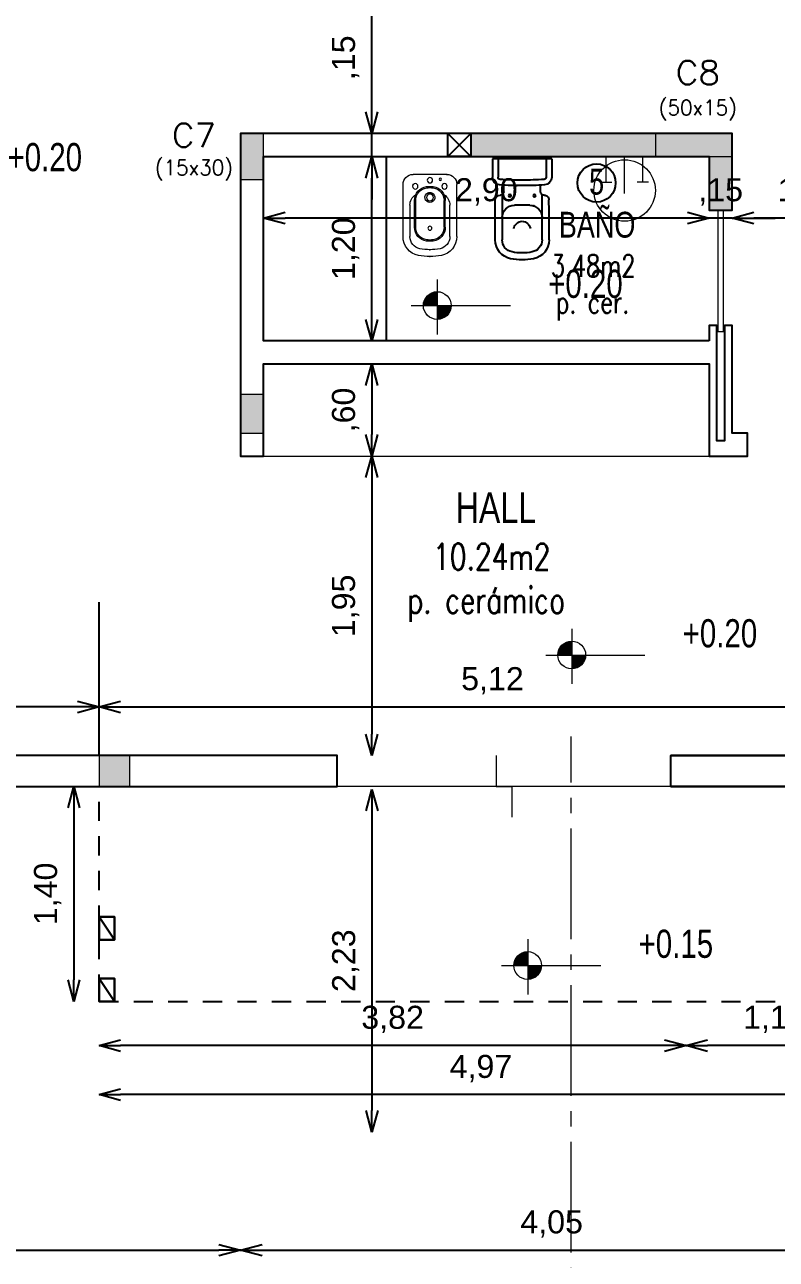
# Model space of a CAD drawing. Header units: millimetres. Extents: x 299 to 493, y -175 to -78.
# Drawn here: x 310.42 to 315.31, y -154.55 to -146.51 of the extents above; entities that cross this region are included whole.
import ezdxf
from ezdxf.enums import TextEntityAlignment as Align

# ---------------------------------------------------------------- set-up
doc = ezdxf.new("R2010")
doc.units = ezdxf.units.MM
for name, pattern in [('ACAD_ISO04W100', [30, 24, -3, 0, -3]), ('HIDDEN2', [0.1875, 0.125, -0.0625]), ('JIS_02_1.0', [2, 1, -1])]:
    doc.linetypes.add(name, pattern=pattern)
for name, color, linetype, lineweight in [('0-CARPCORTE', 3, 'Continuous', 20), ('0-COTAS', 11, 'Continuous', 15), ('0-EJES', 240, 'ACAD_ISO04W100', 20), ('0-EQUIPAMIENTO', 2, 'Continuous', 20), ('PILAR_HORMIGON', 2, 'Continuous', 20)]:
    doc.layers.add(name, color=color, linetype=linetype, lineweight=lineweight)
for name, color, linetype in [('0-ESTRUCTURA', 94, 'Continuous'), ('0-HATCH ROJO', 10, 'Continuous'), ('0-MUROS', 251, 'Continuous'), ('0-PROYECCIONES', 4, 'JIS_02_1.0'), ('0-TEXTO', 4, 'Continuous'), ('0-VISTA 2', 2, 'Continuous'), ('hatch verde', 94, 'Continuous')]:
    doc.layers.add(name, color=color, linetype=linetype)
doc.styles.add('Arial', font='arial.ttf', dxfattribs={"height": 0.15})
doc.styles.add('CYPETXT', font='romans__.ttf', dxfattribs={"height": 0.2})
doc.styles.add('DESLOC', font='arial.ttf', dxfattribs={"width": 0.75})
doc.dimstyles.new('CotaNº1', dxfattribs={"dimtxt": 0.15, "dimasz": 0.14, "dimexe": 0, "dimexo": 0.5, "dimgap": 0.08, "dimtad": 1, "dimzin": 4, "dimtxsty": 'Arial', "dimblk": 'OPEN30', "dimcen": 0.3, "dimse1": 1, "dimse2": 1, "dimaunit": 1, "dimazin": 0, "dimtfac": 1, "dimtmove": 0, "dimatfit": 2, "dimfxl": 1, "dimarcsym": 0})

# ---------------------------------------------------------------- blocks, each defined once
blk = doc.blocks.new('inodoro')
at = {"layer": '0-VISTA 2', "color": 0}
for p, q in [((3124.2561, 1870.5262), (3124.4461, 1870.5262)), ((3124.4461, 1870.5262), (3124.5161, 1870.5262)), ((3124.7841, 1870.5437), (3124.6639, 1870.5437)), ((3124.7841, 1870.5437), (3124.7841, 1870.1587)), ((3124.2561, 1870.4812), (3124.5481, 1870.4812)), ((3124.5481, 1870.4942), (3124.5481, 1870.4912)), ((3124.5681, 1870.4712), (3124.6123, 1870.4712)), ((3124.7841, 1870.5077), (3124.6639, 1870.5077)), ((3124.4811, 1870.4012), (3124.4811, 1870.3012)), ((3124.5481, 1870.2212), (3124.2561, 1870.2212)), ((3124.5481, 1870.2082), (3124.5481, 1870.2112)), ((3124.5681, 1870.2312), (3124.6123, 1870.2312)), ((3124.2561, 1870.1762), (3124.4461, 1870.1762)), ((3124.4461, 1870.1762), (3124.5161, 1870.1762)), ((3124.7841, 1870.1947), (3124.6639, 1870.1947)), ((3124.7841, 1870.1587), (3124.6639, 1870.1587))]:
    blk.add_line(p, q, dxfattribs=at)
for centre in [(3124.5441, 1870.4312), (3124.5441, 1870.2712)]:
    blk.add_circle(centre, 0.0085, dxfattribs=at)
for centre, radius, start, end in [((3124.2561, 1870.4012), 0.125, 90, 168.55585), ((3124.5161, 1870.4942), 0.032, 0, 90), ((3124.6639, 1870.4937), 0.05, 90, 175.82354), ((3124.2561, 1870.4012), 0.08, 90, 168.55585), ((3124.4011, 1870.4012), 0.08, 0, 90), ((3124.5681, 1870.4912), 0.02, 180, 270), ((3126.4797, 1870.3611), 1.8706, 175.82354, 180.30337), ((3126.4797, 1870.3611), 1.8346, 175.82354, 180.30337), ((3124.6639, 1870.4937), 0.014, 90, 175.82354), ((3124.5031, 1870.3512), 0.377, 168.55585, 191.44415), ((3124.5031, 1870.3512), 0.332, 168.55585, 191.44415), ((3124.3211, 1870.3308), 0.075, 82.39422, 82.744), ((3124.3194, 1870.3485), 0.0578, 2.61926, 78.39406), ((3124.2561, 1870.3012), 0.08, 191.44415, 270), ((3124.3211, 1870.3716), 0.075, 277.256, 277.60578), ((3124.3194, 1870.3538), 0.0578, 281.60594, 357.38074), ((3124.4011, 1870.3012), 0.08, 270, 0), ((3126.4797, 1870.3413), 1.8706, 179.69663, 184.17646), ((3126.4797, 1870.3413), 1.8346, 179.69663, 184.17646), ((3124.2561, 1870.3012), 0.125, 191.44415, 270), ((3124.5161, 1870.2082), 0.032, 270, 0), ((3124.5681, 1870.2112), 0.02, 90, 180), ((3124.6639, 1870.2087), 0.05, 184.17646, 270), ((3124.6639, 1870.2087), 0.014, 184.17646, 270)]:
    blk.add_arc(centre, radius, start, end, dxfattribs=at)
for p in [(3124.6268, 1870.5272), (3124.1918, 1870.4488), (3124.4769, 1870.4267), (3124.6092, 1870.316), (3124.1886, 1870.196)]:
    blk.add_point(p, dxfattribs=at)
blk = doc.blocks.new('BA-BIDETS VS')
at = {"layer": '0-EQUIPAMIENTO', "color": 0, "linetype": 'Continuous'}
for p, q in [((-0.11, 0), (0.11, 0)), ((-0.175, -0.2288), (-0.175, -0.065)), ((0.175, -0.405), (0.175, -0.065)), ((-0.175, -0.405), (-0.175, -0.2288)), ((-0.13, -0.405), (-0.13, -0.2)), ((-0.1, -0.3443), (-0.1, -0.1687)), ((-0.092, -0.3443), (-0.092, -0.1687)), ((0.092, -0.3443), (0.092, -0.1687)), ((0.1, -0.3443), (0.1, -0.1687)), ((0.13, -0.2), (0.13, -0.405)), ((0, -0.427), (0, -0.427))]:
    blk.add_line(p, q, dxfattribs=at)
for centre, radius in [((-0.095, -0.0775), 0.0175), ((-0.068, -0.0315), 0.0075), ((0, -0.038), 0.0175), ((0.095, -0.0775), 0.0175), ((0, -0.15), 0.0225), ((0, -0.35), 0.013)]:
    blk.add_circle(centre, radius, dxfattribs=at)
for centre, radius, start, end in [((-0.11, -0.065), 0.065, 90, 180), ((0.11, -0.065), 0.065, 0, 90), ((-0.01, -0.1687), 0.09, 97.66226, 180), ((0, -0.243), 0.165, 90, 97.66226), ((0, -0.243), 0.165, 82.33774, 90), ((0.01, -0.1687), 0.09, 0, 82.33774), ((-0.05, -0.2), 0.08, 121.84453, 180), ((-0.01, -0.1687), 0.082, 97.66226, 180), ((0, -0.15), 0.0325, 112.61986, 67.38014), ((0, -0.243), 0.157, 90, 97.66226), ((0, -0.15), 0.0325, 67.38014, 112.61986), ((0, -0.243), 0.157, 82.33774, 90), ((0.01, -0.1687), 0.082, 0, 82.33774), ((0.05, -0.2), 0.08, 0, 58.15547), ((-0.01, -0.3443), 0.09, 180, 262.33774), ((-0.01, -0.3443), 0.082, 180, 262.33774), ((0.01, -0.3443), 0.082, 277.66226, 0), ((0.01, -0.3443), 0.09, 277.66226, 0), ((-0.05, -0.405), 0.125, 180, 258.55585), ((-0.05, -0.405), 0.08, 180, 258.55585), ((0, -0.27), 0.165, 262.33774, 270), ((0, -0.27), 0.157, 262.33774, 270), ((0, -0.27), 0.157, 270, 277.66226), ((0, -0.27), 0.165, 270, 277.66226), ((0.05, -0.405), 0.08, 281.44415, 0), ((0.05, -0.405), 0.125, 281.44415, 0), ((0, -0.158), 0.377, 258.55585, 281.44415), ((0, -0.158), 0.332, 258.55585, 281.44415)]:
    blk.add_arc(centre, radius, start, end, dxfattribs=at)
for p in [(-0.11, 0), (0.11, -0.065), (0, -0.49), (0, -0.535)]:
    blk.add_point(p, dxfattribs=at)
blk = doc.blocks.new('bacha baño')
at = {"layer": '0-EQUIPAMIENTO'}
for p, q in [((0, 0.0202), (0, -0.2207)), ((-0.1561, -0.0531), (-0.0825, -0.0531)), ((-0.1193, -0.0531), (-0.1193, -0.2165)), ((0.1561, -0.0531), (0.0825, -0.0531)), ((0.1193, -0.0531), (0.1193, -0.2165))]:
    blk.add_line(p, q, dxfattribs=at)
blk.add_circle((0, 0), 0.2, dxfattribs=at)
blk = doc.blocks.new('cota de nivel')
at = {"layer": '0-COTAS'}
for p, q in [((0, 0.1705), (0, -0.1878)), ((-0.1693, 0), (0.4766, 0))]:
    blk.add_line(p, q, dxfattribs=at)
at = {"layer": '0-COTAS', "const_width": 0.0902}
for points in [[(-0.0451, 0, -0.414214), (0, 0.0451, -0.414214)], [(0, -0.0451, 0.414214), (0.0451, 0, 0.414214)]]:
    blk.add_lwpolyline(points, format="xyb", dxfattribs=at)
at = {"layer": '0-COTAS'}
blk.add_circle((0, 0), 0.0902, dxfattribs=at)
blk = doc.blocks.new('_Open30')
at = {"color": 0, "linetype": 'ByBlock', "lineweight": -2}
for p, q in [((-1, 0.268), (0, 0)), ((0, 0), (-1, -0.268)), ((0, 0), (-1, 0))]:
    blk.add_line(p, q, dxfattribs=at)
blk = doc.blocks.new('*D130')
at = {"layer": '0-COTAS', "color": 0, "lineweight": -2, "transparency": 16777216}
blk.add_line((310.7634, -150.9538), (307.9634, -150.9538), dxfattribs=at)
at = {"layer": 'Defpoints', "color": 0, "transparency": 16777216}
for p in [(307.8234, -150.5604), (310.9034, -150.5604), (307.8234, -150.9538)]:
    blk.add_point(p, dxfattribs=at)
at = {"layer": '0-COTAS', "color": 0, "lineweight": -2, "transparency": 16777216, "xscale": 0.14, "yscale": 0.14, "zscale": 0.14, "rotation": 180}
blk.add_blockref('_Open30', (307.8234, -150.9538), dxfattribs=at)
at = {"layer": '0-COTAS', "color": 0, "lineweight": -2, "transparency": 16777216, "xscale": 0.14, "yscale": 0.14, "zscale": 0.14}
blk.add_blockref('_Open30', (310.9034, -150.9538), dxfattribs=at)
at = {"layer": '0-COTAS', "color": 0, "transparency": 16777216, "insert": (309.3634, -150.7836), "char_height": 0.15, "attachment_point": 5, "style": 'Arial'}
blk.add_mtext('3,08', dxfattribs=at)
blk = doc.blocks.new('*D131')
at = {"layer": '0-COTAS', "color": 0, "lineweight": -2, "transparency": 16777216}
blk.add_line((311.0434, -150.9538), (315.8834, -150.9538), dxfattribs=at)
at = {"layer": 'Defpoints', "color": 0, "transparency": 16777216}
for p in [(310.9034, -150.5604), (316.0234, -150.5604), (316.0234, -150.9538)]:
    blk.add_point(p, dxfattribs=at)
at = {"layer": '0-COTAS', "color": 0, "lineweight": -2, "transparency": 16777216, "xscale": 0.14, "yscale": 0.14, "zscale": 0.14, "rotation": 180}
blk.add_blockref('_Open30', (310.9034, -150.9538), dxfattribs=at)
at = {"layer": '0-COTAS', "color": 0, "lineweight": -2, "transparency": 16777216, "xscale": 0.14, "yscale": 0.14, "zscale": 0.14}
blk.add_blockref('_Open30', (316.0234, -150.9538), dxfattribs=at)
at = {"layer": '0-COTAS', "color": 0, "transparency": 16777216, "insert": (313.4634, -150.7836), "char_height": 0.15, "attachment_point": 5, "style": 'Arial'}
blk.add_mtext('5,12', dxfattribs=at)
blk = doc.blocks.new('*D132')
at = {"layer": '0-COTAS', "color": 0, "lineweight": -2, "transparency": 16777216}
blk.add_line((312.6777, -148.8607), (312.6777, -149.1807), dxfattribs=at)
at = {"layer": 'Defpoints', "color": 0, "transparency": 16777216}
for p in [(312.317, -148.7207), (312.317, -149.3207), (312.6777, -149.3207)]:
    blk.add_point(p, dxfattribs=at)
at = {"layer": '0-COTAS', "color": 0, "lineweight": -2, "transparency": 16777216, "xscale": 0.14, "yscale": 0.14, "zscale": 0.14}
for p, rotation in [((312.6777, -148.7207), 90), ((312.6777, -149.3207), 270)]:
    blk.add_blockref('_Open30', p, dxfattribs=dict(at, rotation=rotation))
at = {"layer": '0-COTAS', "color": 0, "transparency": 16777216, "insert": (312.5076, -149.0207), "char_height": 0.15, "attachment_point": 5, "rotation": 90, "style": 'Arial'}
blk.add_mtext(',60', dxfattribs=at)
blk = doc.blocks.new('*D133')
at = {"layer": '0-COTAS', "color": 0, "lineweight": -2, "transparency": 16777216}
blk.add_line((312.6777, -149.4607), (312.6777, -151.1307), dxfattribs=at)
at = {"layer": 'Defpoints', "color": 0, "transparency": 16777216}
for p in [(312.317, -149.3207), (312.317, -151.2707), (312.6777, -151.2707)]:
    blk.add_point(p, dxfattribs=at)
at = {"layer": '0-COTAS', "color": 0, "lineweight": -2, "transparency": 16777216, "xscale": 0.14, "yscale": 0.14, "zscale": 0.14}
for p, rotation in [((312.6777, -149.3207), 90), ((312.6777, -151.2707), 270)]:
    blk.add_blockref('_Open30', p, dxfattribs=dict(at, rotation=rotation))
at = {"layer": '0-COTAS', "color": 0, "transparency": 16777216, "insert": (312.5076, -150.2957), "char_height": 0.15, "attachment_point": 5, "rotation": 90, "style": 'Arial'}
blk.add_mtext('1,95', dxfattribs=at)
blk = doc.blocks.new('*D259')
at = {"layer": '0-COTAS', "color": 0, "lineweight": -2, "transparency": 16777216}
blk.add_line((315.8834, -147.7708), (315.1634, -147.7708), dxfattribs=at)
at = {"layer": 'Defpoints', "color": 0, "transparency": 16777216}
for p in [(315.0234, -147.2207), (316.0234, -147.2207), (315.0234, -147.7708)]:
    blk.add_point(p, dxfattribs=at)
at = {"layer": '0-COTAS', "color": 0, "lineweight": -2, "transparency": 16777216, "xscale": 0.14, "yscale": 0.14, "zscale": 0.14, "rotation": 180}
blk.add_blockref('_Open30', (315.0234, -147.7708), dxfattribs=at)
at = {"layer": '0-COTAS', "color": 0, "lineweight": -2, "transparency": 16777216, "xscale": 0.14, "yscale": 0.14, "zscale": 0.14}
blk.add_blockref('_Open30', (316.0234, -147.7708), dxfattribs=at)
at = {"layer": '0-COTAS', "color": 0, "transparency": 16777216, "insert": (315.5234, -147.6006), "char_height": 0.15, "attachment_point": 5, "style": 'Arial'}
blk.add_mtext('1,00', dxfattribs=at)
blk = doc.blocks.new('*D260')
at = {"layer": '0-COTAS', "color": 0, "lineweight": -2, "transparency": 16777216}
for p, q in [((314.7334, -147.7708), (314.5934, -147.7708)), ((315.0234, -147.7708), (314.8734, -147.7708)), ((315.1634, -147.7708), (315.3034, -147.7708))]:
    blk.add_line(p, q, dxfattribs=at)
at = {"layer": 'Defpoints', "color": 0, "transparency": 16777216}
for p in [(314.8734, -147.7207), (314.8734, -147.7708), (315.0234, -147.7207)]:
    blk.add_point(p, dxfattribs=at)
at = {"layer": '0-COTAS', "color": 0, "lineweight": -2, "transparency": 16777216, "xscale": 0.14, "yscale": 0.14, "zscale": 0.14}
blk.add_blockref('_Open30', (314.8734, -147.7708), dxfattribs=at)
at = {"layer": '0-COTAS', "color": 0, "lineweight": -2, "transparency": 16777216, "xscale": 0.14, "yscale": 0.14, "zscale": 0.14, "rotation": 180}
blk.add_blockref('_Open30', (315.0234, -147.7708), dxfattribs=at)
at = {"layer": '0-COTAS', "color": 0, "transparency": 16777216, "insert": (314.9484, -147.6006), "char_height": 0.15, "attachment_point": 5, "style": 'Arial'}
blk.add_mtext(',15', dxfattribs=at)
blk = doc.blocks.new('*D261')
at = {"layer": '0-COTAS', "color": 0, "lineweight": -2, "transparency": 16777216}
blk.add_line((314.7334, -147.7708), (312.1134, -147.7708), dxfattribs=at)
at = {"layer": 'Defpoints', "color": 0, "transparency": 16777216}
for p in [(311.9734, -147.3707), (314.8734, -147.3707), (311.9734, -147.7708)]:
    blk.add_point(p, dxfattribs=at)
at = {"layer": '0-COTAS', "color": 0, "lineweight": -2, "transparency": 16777216, "xscale": 0.14, "yscale": 0.14, "zscale": 0.14, "rotation": 180}
blk.add_blockref('_Open30', (311.9734, -147.7708), dxfattribs=at)
at = {"layer": '0-COTAS', "color": 0, "lineweight": -2, "transparency": 16777216, "xscale": 0.14, "yscale": 0.14, "zscale": 0.14}
blk.add_blockref('_Open30', (314.8734, -147.7708), dxfattribs=at)
at = {"layer": '0-COTAS', "color": 0, "transparency": 16777216, "insert": (313.4234, -147.6006), "char_height": 0.15, "attachment_point": 5, "style": 'Arial'}
blk.add_mtext('2,90', dxfattribs=at)
blk = doc.blocks.new('*D145')
at = {"layer": '0-COTAS', "color": 0, "lineweight": -2, "transparency": 16777216}
blk.add_line((312.6777, -148.4307), (312.6777, -147.5107), dxfattribs=at)
at = {"layer": 'Defpoints', "color": 0, "transparency": 16777216}
for p in [(312.317, -147.3707), (312.6777, -147.3707), (312.317, -148.5707)]:
    blk.add_point(p, dxfattribs=at)
at = {"layer": '0-COTAS', "color": 0, "lineweight": -2, "transparency": 16777216, "xscale": 0.14, "yscale": 0.14, "zscale": 0.14}
for p, rotation in [((312.6777, -147.3707), 90), ((312.6777, -148.5707), 270)]:
    blk.add_blockref('_Open30', p, dxfattribs=dict(at, rotation=rotation))
at = {"layer": '0-COTAS', "color": 0, "transparency": 16777216, "insert": (312.5076, -147.9707), "char_height": 0.15, "attachment_point": 5, "rotation": 90, "style": 'Arial'}
blk.add_mtext('1,20', dxfattribs=at)
blk = doc.blocks.new('*D146')
at = {"layer": '0-COTAS', "color": 0, "lineweight": -2, "transparency": 16777216}
for p, q in [((312.6777, -147.0807), (312.6777, -146.5151)), ((312.6777, -147.3707), (312.6777, -147.2207)), ((312.6777, -147.5107), (312.6777, -147.6507))]:
    blk.add_line(p, q, dxfattribs=at)
at = {"layer": 'Defpoints', "color": 0, "transparency": 16777216}
for p in [(312.317, -147.2207), (312.6777, -147.2207), (312.317, -147.3707)]:
    blk.add_point(p, dxfattribs=at)
at = {"layer": '0-COTAS', "color": 0, "lineweight": -2, "transparency": 16777216, "xscale": 0.14, "yscale": 0.14, "zscale": 0.14}
for p, rotation in [((312.6777, -147.2207), 270), ((312.6777, -147.3707), 90)]:
    blk.add_blockref('_Open30', p, dxfattribs=dict(at, rotation=rotation))
at = {"layer": '0-COTAS', "color": 0, "transparency": 16777216, "insert": (312.5076, -146.7279), "char_height": 0.15, "attachment_point": 5, "rotation": 90, "style": 'Arial'}
blk.add_mtext(',15', dxfattribs=at)
blk = doc.blocks.new('*D148')
at = {"layer": '0-COTAS', "color": 0, "lineweight": -2, "transparency": 16777216}
blk.add_line((312.6777, -147.0807), (312.6777, -143.3607), dxfattribs=at)
at = {"layer": 'Defpoints', "color": 0, "transparency": 16777216}
for p in [(312.6777, -143.2207), (313.767, -143.2207), (313.767, -147.2207)]:
    blk.add_point(p, dxfattribs=at)
at = {"layer": '0-COTAS', "color": 0, "lineweight": -2, "transparency": 16777216, "xscale": 0.14, "yscale": 0.14, "zscale": 0.14}
for p, rotation in [((312.6777, -143.2207), 90), ((312.6777, -147.2207), 270)]:
    blk.add_blockref('_Open30', p, dxfattribs=dict(at, rotation=rotation))
at = {"layer": '0-COTAS', "color": 0, "transparency": 16777216, "insert": (312.5076, -145.2207), "char_height": 0.15, "attachment_point": 5, "rotation": 90, "style": 'Arial'}
blk.add_mtext('4,00', dxfattribs=at)
blk = doc.blocks.new('*D166')
at = {"layer": '0-COTAS', "color": 0, "lineweight": -2, "transparency": 16777216}
blk.add_line((311.9634, -154.4896), (315.7334, -154.4896), dxfattribs=at)
at = {"layer": 'Defpoints', "color": 0, "transparency": 16777216}
for p in [(311.8234, -144.5632), (315.8734, -151.8632), (315.8734, -154.4896)]:
    blk.add_point(p, dxfattribs=at)
at = {"layer": '0-COTAS', "color": 0, "lineweight": -2, "transparency": 16777216, "xscale": 0.14, "yscale": 0.14, "zscale": 0.14, "rotation": 180}
blk.add_blockref('_Open30', (311.8234, -154.4896), dxfattribs=at)
at = {"layer": '0-COTAS', "color": 0, "lineweight": -2, "transparency": 16777216, "xscale": 0.14, "yscale": 0.14, "zscale": 0.14}
blk.add_blockref('_Open30', (315.8734, -154.4896), dxfattribs=at)
at = {"layer": '0-COTAS', "color": 0, "transparency": 16777216, "insert": (313.8484, -154.3195), "char_height": 0.15, "attachment_point": 5, "style": 'Arial'}
blk.add_mtext('4,05', dxfattribs=at)
blk = doc.blocks.new('*D307')
at = {"layer": '0-COTAS', "color": 0, "lineweight": -2, "transparency": 16777216}
blk.add_line((312.679, -151.6307), (312.679, -153.5807), dxfattribs=at)
at = {"layer": 'Defpoints', "color": 0, "transparency": 16777216}
for p in [(310.9034, -151.4907), (310.9034, -153.7207), (312.679, -153.7207)]:
    blk.add_point(p, dxfattribs=at)
at = {"layer": '0-COTAS', "color": 0, "lineweight": -2, "transparency": 16777216, "xscale": 0.14, "yscale": 0.14, "zscale": 0.14}
for p, rotation in [((312.679, -151.4907), 90), ((312.679, -153.7207), 270)]:
    blk.add_blockref('_Open30', p, dxfattribs=dict(at, rotation=rotation))
at = {"layer": '0-COTAS', "color": 0, "transparency": 16777216, "insert": (312.5088, -152.6057), "char_height": 0.15, "attachment_point": 5, "rotation": 90, "style": 'Arial'}
blk.add_mtext('2,23', dxfattribs=at)
blk = doc.blocks.new('*D169')
at = {"layer": '0-COTAS', "color": 0, "lineweight": -2, "transparency": 16777216}
blk.add_line((315.7334, -153.1581), (314.8634, -153.1581), dxfattribs=at)
at = {"layer": 'Defpoints', "color": 0, "transparency": 16777216}
for p in [(314.7234, -153.1581), (314.7234, -153.1581), (315.8734, -153.1581)]:
    blk.add_point(p, dxfattribs=at)
at = {"layer": '0-COTAS', "color": 0, "lineweight": -2, "transparency": 16777216, "xscale": 0.14, "yscale": 0.14, "zscale": 0.14, "rotation": 180}
blk.add_blockref('_Open30', (314.7234, -153.1581), dxfattribs=at)
at = {"layer": '0-COTAS', "color": 0, "lineweight": -2, "transparency": 16777216, "xscale": 0.14, "yscale": 0.14, "zscale": 0.14}
blk.add_blockref('_Open30', (315.8734, -153.1581), dxfattribs=at)
at = {"layer": '0-COTAS', "color": 0, "transparency": 16777216, "insert": (315.2984, -152.988), "char_height": 0.15, "attachment_point": 5, "style": 'Arial'}
blk.add_mtext('1,15', dxfattribs=at)
blk = doc.blocks.new('*D170')
at = {"layer": '0-COTAS', "color": 0, "lineweight": -2, "transparency": 16777216}
blk.add_line((314.5834, -153.1581), (311.0434, -153.1581), dxfattribs=at)
at = {"layer": 'Defpoints', "color": 0, "transparency": 16777216}
for p in [(310.9034, -153.1581), (310.9034, -153.1581), (314.7234, -153.1581)]:
    blk.add_point(p, dxfattribs=at)
at = {"layer": '0-COTAS', "color": 0, "lineweight": -2, "transparency": 16777216, "xscale": 0.14, "yscale": 0.14, "zscale": 0.14, "rotation": 180}
blk.add_blockref('_Open30', (310.9034, -153.1581), dxfattribs=at)
at = {"layer": '0-COTAS', "color": 0, "lineweight": -2, "transparency": 16777216, "xscale": 0.14, "yscale": 0.14, "zscale": 0.14}
blk.add_blockref('_Open30', (314.7234, -153.1581), dxfattribs=at)
at = {"layer": '0-COTAS', "color": 0, "transparency": 16777216, "insert": (312.8134, -152.988), "char_height": 0.15, "attachment_point": 5, "style": 'Arial'}
blk.add_mtext('3,82', dxfattribs=at)
blk = doc.blocks.new('*D369')
at = {"layer": '0-COTAS', "color": 0, "lineweight": -2, "transparency": 16777216}
blk.add_line((315.7334, -153.4776), (311.0434, -153.4776), dxfattribs=at)
at = {"layer": 'Defpoints', "color": 0, "transparency": 16777216}
for p in [(310.9034, -152.8707), (315.8734, -152.8707), (310.9034, -153.4776)]:
    blk.add_point(p, dxfattribs=at)
at = {"layer": '0-COTAS', "color": 0, "lineweight": -2, "transparency": 16777216, "xscale": 0.14, "yscale": 0.14, "zscale": 0.14, "rotation": 180}
blk.add_blockref('_Open30', (310.9034, -153.4776), dxfattribs=at)
at = {"layer": '0-COTAS', "color": 0, "lineweight": -2, "transparency": 16777216, "xscale": 0.14, "yscale": 0.14, "zscale": 0.14}
blk.add_blockref('_Open30', (315.8734, -153.4776), dxfattribs=at)
at = {"layer": '0-COTAS', "color": 0, "transparency": 16777216, "insert": (313.3884, -153.3075), "char_height": 0.15, "attachment_point": 5, "style": 'Arial'}
blk.add_mtext('4,97', dxfattribs=at)
blk = doc.blocks.new('*D370')
at = {"layer": '0-COTAS', "color": 0, "lineweight": -2, "transparency": 16777216}
blk.add_line((310.7385, -151.6107), (310.7385, -152.7307), dxfattribs=at)
at = {"layer": 'Defpoints', "color": 0, "transparency": 16777216}
for p in [(310.9034, -151.4707), (310.7385, -152.8707), (310.9034, -152.8707)]:
    blk.add_point(p, dxfattribs=at)
at = {"layer": '0-COTAS', "color": 0, "lineweight": -2, "transparency": 16777216, "xscale": 0.14, "yscale": 0.14, "zscale": 0.14}
for p, rotation in [((310.7385, -151.4707), 90), ((310.7385, -152.8707), 270)]:
    blk.add_blockref('_Open30', p, dxfattribs=dict(at, rotation=rotation))
at = {"layer": '0-COTAS', "color": 0, "transparency": 16777216, "insert": (310.5684, -152.1707), "char_height": 0.15, "attachment_point": 5, "rotation": 90, "style": 'Arial'}
blk.add_mtext('1,40', dxfattribs=at)
blk = doc.blocks.new('*D207')
at = {"layer": '0-COTAS', "color": 0, "lineweight": -2, "transparency": 16777216}
blk.add_line((307.7634, -154.4896), (311.6834, -154.4896), dxfattribs=at)
at = {"layer": 'Defpoints', "color": 0, "transparency": 16777216}
for p in [(307.6234, -144.5632), (311.8234, -144.5632), (311.8234, -154.4896)]:
    blk.add_point(p, dxfattribs=at)
at = {"layer": '0-COTAS', "color": 0, "lineweight": -2, "transparency": 16777216, "xscale": 0.14, "yscale": 0.14, "zscale": 0.14, "rotation": 180}
blk.add_blockref('_Open30', (307.6234, -154.4896), dxfattribs=at)
at = {"layer": '0-COTAS', "color": 0, "lineweight": -2, "transparency": 16777216, "xscale": 0.14, "yscale": 0.14, "zscale": 0.14}
blk.add_blockref('_Open30', (311.8234, -154.4896), dxfattribs=at)
at = {"layer": '0-COTAS', "color": 0, "transparency": 16777216, "insert": (309.7234, -154.3195), "char_height": 0.15, "attachment_point": 5, "style": 'Arial'}
blk.add_mtext('4,20', dxfattribs=at)
blk = doc.blocks.new('*D371')
at = {"layer": '0-COTAS', "color": 0, "lineweight": -2, "transparency": 16777216}
blk.add_line((305.8658, -143.1607), (305.8658, -151.3307), dxfattribs=at)
at = {"layer": 'Defpoints', "color": 0, "transparency": 16777216}
for p in [(311.8234, -143.0207), (305.8658, -151.4707), (307.6234, -151.4707)]:
    blk.add_point(p, dxfattribs=at)
at = {"layer": '0-COTAS', "color": 0, "lineweight": -2, "transparency": 16777216, "xscale": 0.14, "yscale": 0.14, "zscale": 0.14}
for p, rotation in [((305.8658, -143.0207), 90), ((305.8658, -151.4707), 270)]:
    blk.add_blockref('_Open30', p, dxfattribs=dict(at, rotation=rotation))
at = {"layer": '0-COTAS', "color": 0, "transparency": 16777216, "insert": (305.6956, -147.2457), "char_height": 0.15, "attachment_point": 5, "rotation": 90, "style": 'Arial'}
blk.add_mtext('8,45', dxfattribs=at)

msp = doc.modelspace()

# ---------------------------------------------------------------- hatches: boundary and pattern name
at = {"layer": '0-ESTRUCTURA'}
h = msp.add_hatch(color=256, dxfattribs=at)
h.dxf.hatch_style = 1
h.paths.add_polyline_path([(313.0234, -140.0207), (312.7234, -140.0207), (312.7234, -140.2207), (313.0234, -140.2207)])
h.paths.add_polyline_path([(320.5734, -140.0207), (320.2734, -140.0207), (320.2734, -140.2207), (320.5734, -140.2207)])
h.paths.add_polyline_path([(312.2734, -143.0207), (311.8234, -143.0207), (311.8234, -143.2207), (312.2734, -143.2207)])
h.paths.add_polyline_path([(318.6234, -143.0207), (318.4234, -143.0207), (318.4234, -143.4107), (318.6234, -143.4107)])
h.paths.add_polyline_path([(320.5734, -143.2207), (320.2734, -143.2207), (320.2734, -143.4207), (320.5734, -143.4207)])
h.paths.add_polyline_path([(307.3234, -144.1707), (307.1234, -144.1707), (307.1234, -144.3707), (307.3234, -144.3707)])
h.paths.add_polyline_path([(311.9734, -147.2207), (311.8234, -147.2207), (311.8234, -147.5207), (311.9734, -147.5207)])
h.paths.add_polyline_path([(315.0234, -147.2207), (314.5234, -147.2207), (314.5234, -147.3707), (314.6234, -147.3707), (315.0234, -147.3707)])
h.paths.add_polyline_path([(320.5734, -147.2207), (320.2234, -147.2207), (320.2234, -147.3707), (320.5734, -147.3707)])
h.paths.add_polyline_path([(307.8234, -148.9707), (307.1234, -148.9707), (307.1234, -149.1707), (307.8234, -149.1707)])
h.paths.add_polyline_path([(311.9734, -148.9207), (311.8234, -148.9207), (311.8234, -149.1707), (311.9734, -149.1707)])
h.paths.add_polyline_path([(320.5734, -150.1707), (319.6734, -150.1707), (319.6734, -150.3707), (320.5734, -150.3707)])
h.paths.add_polyline_path([(311.1034, -151.2707), (310.9034, -151.2707), (310.9034, -151.4707), (311.1034, -151.4707)])
h.paths.add_polyline_path([(316.1734, -151.2707), (315.9734, -151.2707), (315.9734, -151.5207), (316.1734, -151.5207)])
h.paths.add_polyline_path([(316.1734, -153.3207), (315.9734, -153.3207), (315.9734, -153.5207), (316.1734, -153.5207)])
h.paths.add_polyline_path([(319.8734, -153.3207), (319.6734, -153.3207), (319.6734, -153.5207), (319.8734, -153.5207)])
at = {"layer": '0-HATCH ROJO'}
h = msp.add_hatch(color=256, dxfattribs=at)
h.dxf.hatch_style = 1
h.paths.add_polyline_path([(314.5234, -147.2207), (313.3234, -147.2207), (313.3234, -147.3707), (314.5234, -147.3707)])
h.paths.add_polyline_path([(315.0234, -147.3707), (314.8734, -147.3707), (314.8734, -147.7207), (315.0234, -147.7207)])

# ---------------------------------------------------------------- linework, layer by layer
at = {"layer": '0-CARPCORTE', "elevation": 0.0414}
msp.add_lwpolyline([(314.9304, -147.7207), (314.9304, -148.5086), (314.9665, -148.5086), (314.9665, -147.7207)], dxfattribs=at)
at = {"layer": '0-COTAS', "ltscale": 0.025}
for p, q in [((313.4884, -151.2707, 0.0414), (313.4884, -151.4707, 0.0414)), ((313.4884, -151.4707, 0.0414), (313.5884, -151.4707, 0.0414)), ((313.5884, -151.4707, 0.0414), (313.5884, -151.6707, 0.0414))]:
    msp.add_line(p, q, dxfattribs=at)
at = {"layer": '0-EJES', "ltscale": 0.03}
msp.add_line((313.9762, -155.5256, 0.0414), (313.9762, -151.1464, 0.0414), dxfattribs=at)
at = {"layer": '0-EQUIPAMIENTO', "color": 2}
for p, q in [((311.9734, -149.3207, 0.0414), (314.8734, -149.3207, 0.0414)), ((314.6234, -151.4707, 0.0414), (312.4534, -151.4707, 0.0414))]:
    msp.add_line(p, q, dxfattribs=at)
at = {"layer": '0-MUROS', "elevation": 0.0414}
for points in [[(314.8734, -148.5707), (311.9734, -148.5707), (311.9734, -147.3707), (314.8734, -147.3707), (314.8734, -147.7207), (315.0234, -147.7207), (315.0234, -147.2207), (311.8234, -147.2207), (311.8234, -149.3207), (311.9734, -149.3207)], [(314.8734, -149.3207), (315.0234, -149.3207), (315.1234, -149.3207), (315.1234, -149.1707), (315.0234, -149.1707), (315.0234, -148.4707), (314.9734, -148.4707), (314.9734, -149.2207), (314.9234, -149.2207), (314.9234, -148.4707), (314.8734, -148.4707), (314.8734, -148.5707)], [(311.9734, -149.3207), (311.9734, -148.7207), (314.8734, -148.7207), (314.8734, -149.3207)], [(310.2959, -151.4707), (311.1034, -151.4707), (311.1034, -151.4707), (312.4534, -151.4707), (312.4534, -151.2707), (310.2959, -151.2707)], [(314.6234, -151.4707), (315.4309, -151.4707), (315.4309, -151.4707), (316.7809, -151.4707), (316.7809, -151.2707), (314.6234, -151.2707)]]:
    msp.add_lwpolyline(points, dxfattribs=at)
for points in [[(316.1734, -151.1707), (316.1734, -153.3207), (317.1734, -153.3207), (317.1734, -153.4207), (317.1734, -153.6207), (315.8734, -153.6207), (315.8734, -151.4707), (314.6234, -151.4707), (314.6234, -151.2707), (316.0234, -151.2707), (316.0234, -151.1707)], [(310.9034, -152.4707), (311.0034, -152.4707), (311.0034, -152.3207), (310.9034, -152.3207)], [(310.9034, -152.8707), (311.0034, -152.8707), (311.0034, -152.7207), (310.9034, -152.7207)]]:
    msp.add_lwpolyline(points, close=True, dxfattribs=at)
at = {"layer": '0-PROYECCIONES', "linetype": 'HIDDEN2'}
for p, q in [((310.9034, -152.8207, 0.0414), (310.9034, -151.4707, 0.0414)), ((310.9034, -152.8707, 0.0414), (315.8734, -152.8707, 0.0414))]:
    msp.add_line(p, q, dxfattribs=at)
at = {"layer": '0-TEXTO'}
msp.add_circle((314.1406, -147.5428, 0.0414), 0.1243, dxfattribs=at)
at = {"layer": '0-VISTA 2', "color": 2}
for p, q in [((312.7734, -148.5707, 0.0414), (312.7734, -147.3707, 0.0414)), ((310.9034, -151.2707, 0.0414), (310.9034, -150.2707, 0.0414))]:
    msp.add_line(p, q, dxfattribs=at)
at = {"layer": 'hatch verde'}
msp.add_line((313.1734, -147.3707, 0.0414), (313.1734, -147.2207, 0.0414), dxfattribs=at)
at = {"layer": 'hatch verde', "elevation": 0.0414}
msp.add_lwpolyline([(313.3234, -147.2207), (313.1734, -147.2207), (313.3234, -147.3707), (313.1734, -147.3707), (313.3234, -147.2207), (313.3234, -147.3707)], dxfattribs=at)
at = {"layer": 'PILAR_HORMIGON'}
for points in [[(311.8234, -147.5207), (311.9734, -147.5207), (311.9734, -147.2207), (311.8234, -147.2207), (311.8234, -147.5207)], [(314.6234, -147.3707), (315.0234, -147.3707), (315.0234, -147.2207), (314.5234, -147.2207), (314.5234, -147.3707)], [(311.8234, -149.1707), (311.9734, -149.1707), (311.9734, -148.9207), (311.8234, -148.9207), (311.8234, -149.1707)], [(311.8234, -149.1707), (311.9734, -149.1707), (311.9734, -148.9207), (311.8234, -148.9207), (311.8234, -149.1707)], [(310.9034, -151.4707), (311.1034, -151.4707), (311.1034, -151.2707), (310.9034, -151.2707), (310.9034, -151.4707)], [(310.9034, -151.4707), (311.1034, -151.4707), (311.1034, -151.2707), (310.9034, -151.2707), (310.9034, -151.4707)]]:
    msp.add_lwpolyline(points, close=True, dxfattribs=at)

# ---------------------------------------------------------------- block references
at = {"layer": '0-CARPCORTE', "rotation": 180}
msp.add_blockref('bacha baño', (314.3234, -147.5914, 0.0414), dxfattribs=at)
at = {"layer": '0-COTAS'}
for p in [(313.1039, -148.3407, 0.0414), (313.9794, -150.6156, 0.0414), (313.6925, -152.6369, 0.0414)]:
    msp.add_blockref('cota de nivel', p, dxfattribs=at)
at = {"layer": '0-EQUIPAMIENTO', "linetype": 'Continuous', "xscale": -1, "rotation": 270.0165374131942}
msp.add_blockref('inodoro', (-1555.793, -3272.7091, 0.0414), dxfattribs=at)
at = {"layer": '0-EQUIPAMIENTO', "color": 2, "xscale": -1}
msp.add_blockref('BA-BIDETS VS', (313.0562, -147.4871, 0.0414), dxfattribs=at)

# ---------------------------------------------------------------- texts
at = {"layer": '0-COTAS', "char_height": 0.1832, "width": 1.651231, "attachment_point": 5, "line_spacing_factor": 0.7, "style": 'DESLOC'}
for s, insert in [('+0.20', (310.5495, -147.3757, 0.0414)), ('+0.20', (314.0683, -148.2004, 0.0414)), ('+0.20', (314.9438, -150.4753, 0.0414)), ('+0.15', (314.6569, -152.4966, 0.0414))]:
    msp.add_mtext(s, dxfattribs=dict(at, insert=insert))
at = {"layer": '0-TEXTO', "style": 'CYPETXT', "width": 0.868646}
for s, p, p2 in [('C8', (314.6563, -146.901, 0.0414), (314.9443, -146.901, 0.0414)), ('C7', (311.3764, -147.3091, 0.0414), (311.6644, -147.3091, 0.0414))]:
    msp.add_text(s, height=0.15333, dxfattribs=at).set_placement(p, p2, align=Align.FIT)
at = {"layer": '0-TEXTO', "lineweight": 0, "style": 'CYPETXT', "width": 0.842426}
for s, p, p2 in [('(50x15)', (314.546, -147.1023, 0.0414), (315.0545, -147.1023, 0.0414)), ('(15x30)', (311.2662, -147.4928, 0.0414), (311.7747, -147.4928, 0.0414))]:
    msp.add_text(s, height=0.1, dxfattribs=at).set_placement(p, p2, align=Align.FIT)
at = {"layer": '0-TEXTO', "attachment_point": 1, "style": 'DESLOC'}
for s, width, gutter_width, heights, insert, char_height in [('\\pi1.14346;5\\P\\pi0.9463;BAÑO\\P\\pi0.89464;{\\Fromans|c0;\\H0.85x;3.48m2\\P\\pi0.92778;p. cer.}', 2.113436, 1.2595, [1.1444], (312.9488, -147.4505, 0.0414), 0.167927), ('\\pi0.77379;HALL\\P\\pi0.62608;{\\Fromans|c0;\\H0.85x;10.24m2\\P\\pi0.45912;p. cerámico}', 1.741436, 1.5, [0], (312.4499, -149.5572, 0.0414), 0.2)]:
    msp.add_mtext_dynamic_manual_height_columns(s, width=width, gutter_width=gutter_width, heights=heights, dxfattribs=dict(at, insert=insert, char_height=char_height))

# ---------------------------------------------------------------- dimensions: what is measured, and where the dimension line sits
at = {"layer": '0-COTAS'}
for base, p1, p2, picture, middle in [((305.8658, -151.4707, 0.0414), (311.8234, -143.0207, 0.0414), (307.6234, -151.4707, 0.0414), '*D371', (305.6956, -147.2457, 0.0414)), ((312.6777, -143.2207, 0.0414), (313.767, -147.2207, 0.0414), (313.767, -143.2207, 0.0414), '*D148', (312.5076, -145.2207, 0.0414)), ((312.6777, -147.2207, 0.0414), (312.317, -147.3707, 0.0414), (312.317, -147.2207, 0.0414), '*D146', (312.5076, -146.7279, 0.0414)), ((312.6777, -147.3707, 0.0414), (312.317, -148.5707, 0.0414), (312.317, -147.3707, 0.0414), '*D145', (312.5076, -147.9707, 0.0414)), ((312.6777, -149.3207, 0.0414), (312.317, -148.7207, 0.0414), (312.317, -149.3207, 0.0414), '*D132', (312.5076, -149.0207, 0.0414)), ((312.6777, -151.2707, 0.0414), (312.317, -149.3207, 0.0414), (312.317, -151.2707, 0.0414), '*D133', (312.5076, -150.2957, 0.0414)), ((310.7385, -152.8707, 0.0414), (310.9034, -151.4707, 0.0414), (310.9034, -152.8707, 0.0414), '*D370', (310.5684, -152.1707, 0.0414)), ((312.679, -153.7207, 0.0414), (310.9034, -151.4907, 0.0414), (310.9034, -153.7207, 0.0414), '*D307', (312.5088, -152.6057, 0.0414))]:
    dim = msp.add_linear_dim(base=base, p1=p1, p2=p2, angle=90, dimstyle='CotaNº1', dxfattribs=at)
    dim.commit()
    dim.dimension.update_dxf_attribs({"geometry": picture, "text_midpoint": middle})
for base, p1, p2, picture, middle in [((311.8234, -154.4896, 0.0414), (307.6234, -144.5632, 0.0414), (311.8234, -144.5632, 0.0414), '*D207', (309.7234, -154.3195, 0.0414)), ((315.8734, -154.4896, 0.0414), (311.8234, -144.5632, 0.0414), (315.8734, -151.8632, 0.0414), '*D166', (313.8484, -154.3195, 0.0414)), ((315.0234, -147.7708, 0.0414), (316.0234, -147.2207, 0.0414), (315.0234, -147.2207, 0.0414), '*D259', (315.5234, -147.6006, 0.0414)), ((311.9734, -147.7708, 0.0414), (314.8734, -147.3707, 0.0414), (311.9734, -147.3707, 0.0414), '*D261', (313.4234, -147.6006, 0.0414)), ((307.8234, -150.9538, 0.0414), (310.9034, -150.5604, 0.0414), (307.8234, -150.5604, 0.0414), '*D130', (309.3634, -150.7836, 0.0414)), ((316.0234, -150.9538, 0.0414), (310.9034, -150.5604, 0.0414), (316.0234, -150.5604, 0.0414), '*D131', (313.4634, -150.7836, 0.0414)), ((310.9034, -153.4776, 0.0414), (315.8734, -152.8707, 0.0414), (310.9034, -152.8707, 0.0414), '*D369', (313.3884, -153.3075, 0.0414)), ((310.9034, -153.1581, 0.0414), (314.7234, -153.1581, 0.0414), (310.9034, -153.1581, 0.0414), '*D170', (312.8134, -152.988, 0.0414)), ((314.7234, -153.1581, 0.0414), (315.8734, -153.1581, 0.0414), (314.7234, -153.1581, 0.0414), '*D169', (315.2984, -152.988, 0.0414))]:
    dim = msp.add_linear_dim(base=base, p1=p1, p2=p2, dimstyle='CotaNº1', dxfattribs=at)
    dim.commit()
    dim.dimension.update_dxf_attribs({"geometry": picture, "text_midpoint": middle})
dim = msp.add_linear_dim(base=(314.8734, -147.7708, 0.0414), p1=(315.0234, -147.7207, 0.0414), p2=(314.8734, -147.7207, 0.0414), dimstyle='CotaNº1', dxfattribs=at)
dim.commit()
dim.dimension.update_dxf_attribs({"geometry": '*D260', "text_midpoint": (314.9484, -147.7708, 0.0414), "dimtype": 160})

# ---------------------------------------------------------------- meshes
at = {"layer": '0-MUROS'}
mesh = msp.add_polyface(dxfattribs=at)
corners = [(311.0034, -152.4707, 0.0414), (310.9034, -152.3207, 0.0414), (311.0034, -152.3207, 0.0414), (310.9034, -152.4707, 0.0414)]
mesh.append_faces([[corners[k] for k in face] for face in [(0, 1, 2), (1, 0, 3)]], dxfattribs={"vtx0": -1})
mesh = msp.add_polyface(dxfattribs=at)
corners = [(311.0034, -152.8707, 0.0414), (310.9034, -152.7207, 0.0414), (311.0034, -152.7207, 0.0414), (310.9034, -152.8707, 0.0414)]
mesh.append_faces([[corners[k] for k in face] for face in [(0, 1, 2), (1, 0, 3)]], dxfattribs={"vtx0": -1})

doc.saveas('drawing.dxf')
